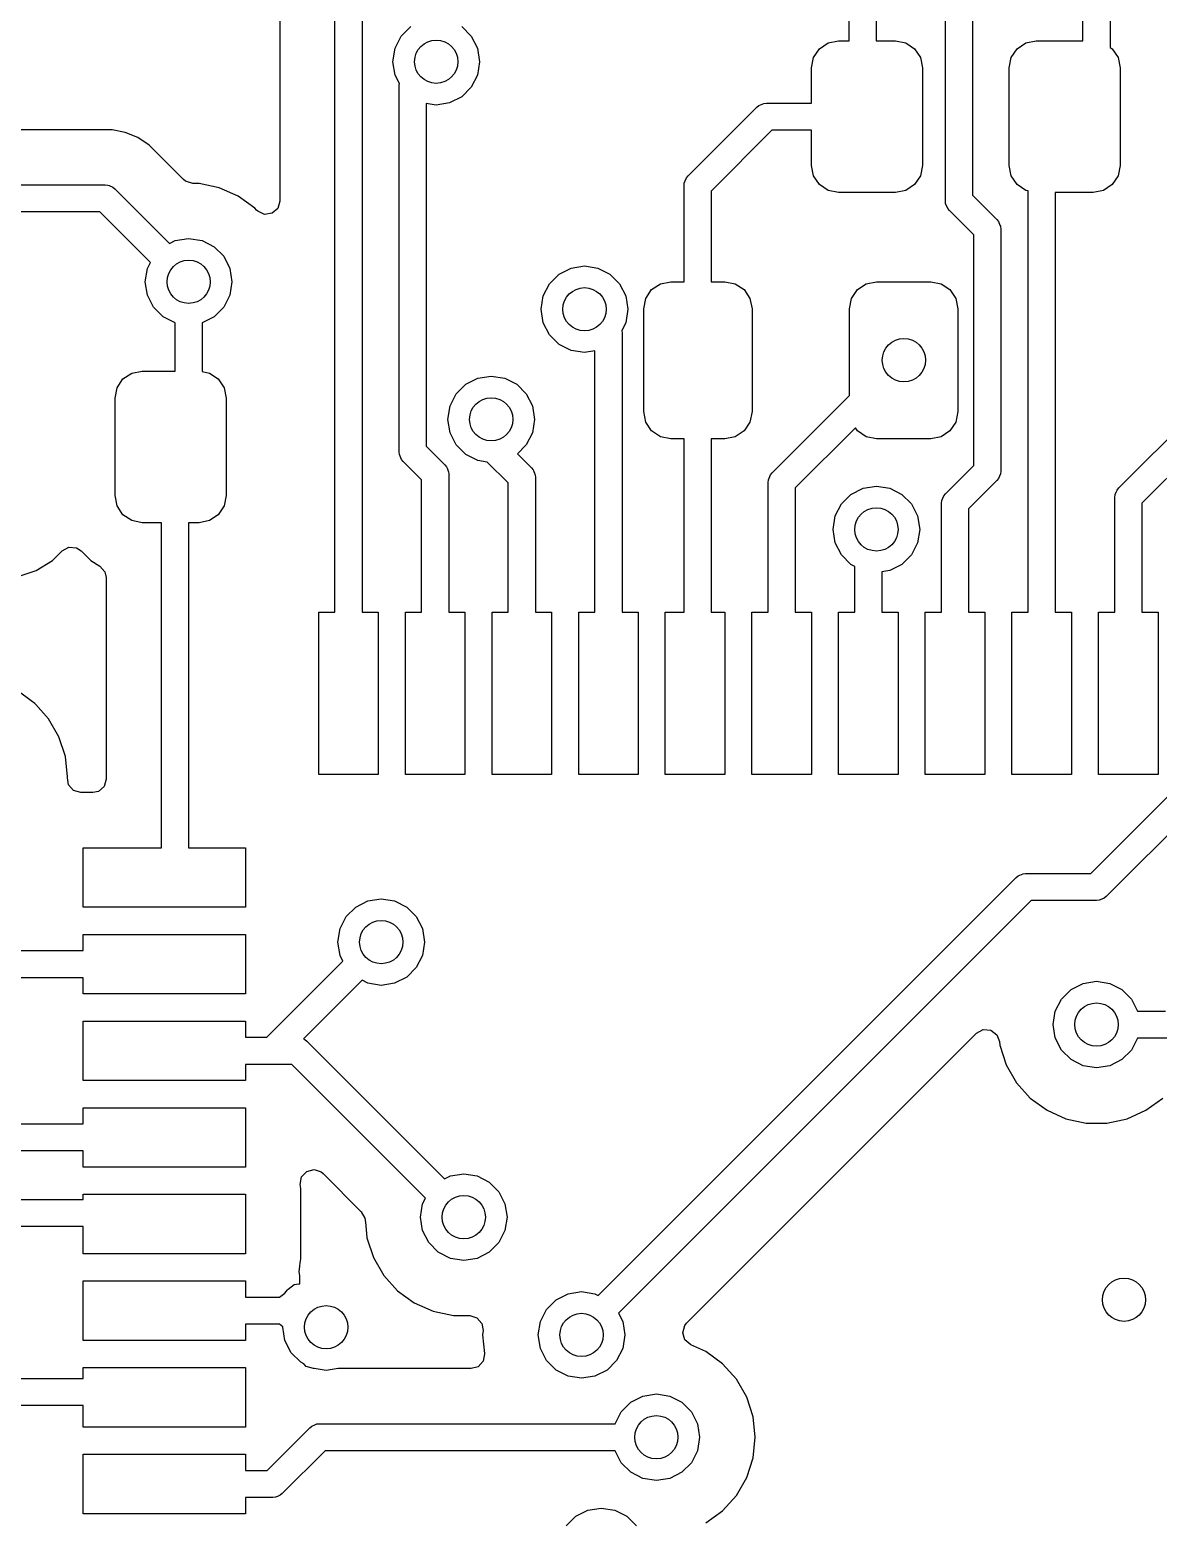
# Model space of a CAD drawing. Extents: x -2.18 to 1.8, y 0.44 to 2.81.
# Drawn here: x -0.568 to -0.158, y 1.665 to 2.207 of the extents above; entities that cross this region are included whole.
import ezdxf

# ---------------------------------------------------------------- set-up
doc = ezdxf.new("R2010")
doc.units = 0
doc.header["$MEASUREMENT"] = 0
doc.layers.add('BLACK', color=7, linetype='CONTINUOUS')

msp = doc.modelspace()

# ---------------------------------------------------------------- linework, layer by layer
at = {"layer": 'BLACK', "linetype": 'CONTINUOUS'}
for p, q in [((-0.45681, 1.99492), (-0.45681, 2.27769)), ((-0.44697, 2.27565), (-0.44697, 1.99492)), ((-0.26008, 2.24), (-0.26008, 2.20256)), ((-0.47683, 2.23668), (-0.47683, 2.14433)), ((-0.26992, 2.20256), (-0.26992, 2.23796)), ((-0.18492, 2.20256), (-0.18492, 2.23005)), ((-0.17508, 2.23005), (-0.17508, 2.20021)), ((-0.23492, 2.14441), (-0.23492, 2.22744)), ((-0.22508, 2.22744), (-0.22508, 2.14645)), ((-0.43274, 2.20426), (-0.42926, 2.20774)), ((-0.41074, 2.20774), (-0.40726, 2.20426)), ((-0.43498, 2.19987), (-0.43274, 2.20426)), ((-0.40726, 2.20426), (-0.40502, 2.19987)), ((-0.28072, 2.19968), (-0.27753, 2.20181)), ((-0.27753, 2.20181), (-0.27376, 2.20256)), ((-0.27376, 2.20256), (-0.26992, 2.20256)), ((-0.26008, 2.20256), (-0.25309, 2.20256)), ((-0.25309, 2.20256), (-0.24932, 2.20181)), ((-0.24932, 2.20181), (-0.24613, 2.19968)), ((-0.20887, 2.19968), (-0.20568, 2.20181)), ((-0.20568, 2.20181), (-0.20191, 2.20256)), ((-0.20191, 2.20256), (-0.18492, 2.20256)), ((-0.43575, 2.195), (-0.43498, 2.19987)), ((-0.40502, 2.19987), (-0.40425, 2.195)), ((-0.2836, 2.19272), (-0.28285, 2.19648)), ((-0.28285, 2.19648), (-0.28072, 2.19968)), ((-0.24613, 2.19968), (-0.244, 2.19648)), ((-0.244, 2.19648), (-0.24325, 2.19272)), ((-0.21175, 2.19272), (-0.211, 2.19648)), ((-0.211, 2.19648), (-0.20887, 2.19968)), ((-0.17508, 2.20021), (-0.17428, 2.19968)), ((-0.17428, 2.19968), (-0.17215, 2.19648)), ((-0.17215, 2.19648), (-0.1714, 2.19272)), ((-0.43498, 2.19013), (-0.43575, 2.195)), ((-0.43341, 2.18705), (-0.43498, 2.19013)), ((-0.40502, 2.19013), (-0.40726, 2.18574)), ((-0.40425, 2.195), (-0.40502, 2.19013)), ((-0.2836, 2.17992), (-0.2836, 2.19272)), ((-0.24325, 2.19272), (-0.24325, 2.15728)), ((-0.21175, 2.15728), (-0.21175, 2.19272)), ((-0.1714, 2.19272), (-0.1714, 2.15728)), ((-0.43346, 2.18646), (-0.43341, 2.18705)), ((-0.43346, 2.05318), (-0.43346, 2.18646)), ((-0.40726, 2.18574), (-0.41074, 2.18226)), ((-0.42, 2.17925), (-0.42362, 2.17983)), ((-0.42362, 2.17983), (-0.42362, 2.05522)), ((-0.41513, 2.18002), (-0.42, 2.17925)), ((-0.41074, 2.18226), (-0.41513, 2.18002)), ((-0.30273, 2.17909), (-0.30096, 2.17983)), ((-0.30096, 2.17983), (-0.3, 2.17992)), ((-0.3, 2.17992), (-0.2836, 2.17992)), ((-0.32848, 2.15348), (-0.30348, 2.17848)), ((-0.30348, 2.17848), (-0.30273, 2.17909)), ((-0.53784, 2.17024), (-0.60725, 2.17024)), ((-0.53302, 2.16928), (-0.53784, 2.17024)), ((-0.53784, 2.17024), (-0.53784, 2.17024)), ((-0.52848, 2.1674), (-0.53302, 2.16928)), ((-0.53302, 2.16928), (-0.53302, 2.16928)), ((-0.29796, 2.17008), (-0.32008, 2.14796)), ((-0.2836, 2.17008), (-0.29796, 2.17008)), ((-0.2836, 2.15728), (-0.2836, 2.17008)), ((-0.5244, 2.16467), (-0.52848, 2.1674)), ((-0.52848, 2.1674), (-0.52848, 2.1674)), ((-0.51193, 2.1522), (-0.5244, 2.16467)), ((-0.5244, 2.16467), (-0.5244, 2.16467)), ((-0.51111, 2.15154), (-0.51193, 2.1522)), ((-0.3295, 2.15175), (-0.32909, 2.15273)), ((-0.32909, 2.15273), (-0.32848, 2.15348)), ((-0.32909, 2.15273), (-0.32909, 2.15273)), ((-0.28285, 2.15352), (-0.2836, 2.15728)), ((-0.28072, 2.15032), (-0.28285, 2.15352)), ((-0.244, 2.15352), (-0.24613, 2.15032)), ((-0.24325, 2.15728), (-0.244, 2.15352)), ((-0.211, 2.15352), (-0.21175, 2.15728)), ((-0.20887, 2.15032), (-0.211, 2.15352)), ((-0.17215, 2.15352), (-0.17428, 2.15032)), ((-0.1714, 2.15728), (-0.17215, 2.15352)), ((-0.6097, 2.15022), (-0.5403, 2.15022)), ((-0.5403, 2.15022), (-0.53934, 2.15012)), ((-0.53934, 2.15012), (-0.53934, 2.15012)), ((-0.53934, 2.15012), (-0.5389, 2.14994)), ((-0.5389, 2.14994), (-0.53756, 2.14939)), ((-0.53756, 2.14939), (-0.53756, 2.14939)), ((-0.53756, 2.14939), (-0.53682, 2.14878)), ((-0.53682, 2.14878), (-0.51695, 2.12891)), ((-0.50847, 2.15077), (-0.51111, 2.15154)), ((-0.50624, 2.15077), (-0.50847, 2.15077)), ((-0.49889, 2.1492), (-0.50624, 2.15077)), ((-0.49202, 2.14615), (-0.49889, 2.1492)), ((-0.49889, 2.1492), (-0.49889, 2.1492)), ((-0.32992, 2.15), (-0.32983, 2.15096)), ((-0.32992, 2.11504), (-0.32992, 2.15)), ((-0.32983, 2.15096), (-0.32977, 2.15111)), ((-0.32977, 2.15111), (-0.3295, 2.15175)), ((-0.32008, 2.14796), (-0.32008, 2.11504)), ((-0.27753, 2.14819), (-0.28072, 2.15032)), ((-0.27376, 2.14744), (-0.27753, 2.14819)), ((-0.25309, 2.14744), (-0.27376, 2.14744)), ((-0.24932, 2.14819), (-0.25309, 2.14744)), ((-0.24613, 2.15032), (-0.24932, 2.14819)), ((-0.20568, 2.14819), (-0.20887, 2.15032)), ((-0.20484, 2.14802), (-0.20568, 2.14819)), ((-0.20484, 1.99492), (-0.20484, 2.14802)), ((-0.18124, 2.14744), (-0.195, 2.14744)), ((-0.195, 2.14744), (-0.195, 1.99492)), ((-0.17747, 2.14819), (-0.18124, 2.14744)), ((-0.17428, 2.15032), (-0.17747, 2.14819)), ((-0.48593, 2.14173), (-0.49202, 2.14615)), ((-0.48534, 2.14107), (-0.48593, 2.14173)), ((-0.48593, 2.14173), (-0.48593, 2.14173)), ((-0.48593, 2.14173), (-0.48593, 2.14173)), ((-0.47761, 2.14169), (-0.47968, 2.13989)), ((-0.47683, 2.14433), (-0.47761, 2.14169)), ((-0.23483, 2.14345), (-0.23492, 2.14441)), ((-0.23409, 2.14168), (-0.23483, 2.14345)), ((-0.23348, 2.14093), (-0.23409, 2.14168)), ((-0.23409, 2.14168), (-0.23409, 2.14168)), ((-0.22508, 2.14645), (-0.21622, 2.13759)), ((-0.54233, 2.14037), (-0.60767, 2.14037)), ((-0.52391, 2.12195), (-0.54233, 2.14037)), ((-0.48491, 2.14064), (-0.48534, 2.14107)), ((-0.48241, 2.1395), (-0.48491, 2.14064)), ((-0.47968, 2.13989), (-0.48241, 2.1395)), ((-0.22463, 2.13208), (-0.23348, 2.14093)), ((-0.21622, 2.13759), (-0.21561, 2.13685)), ((-0.21561, 2.13685), (-0.21561, 2.13685)), ((-0.21561, 2.13685), (-0.21509, 2.13559)), ((-0.51487, 2.12998), (-0.51, 2.13075)), ((-0.51, 2.13075), (-0.50513, 2.12998)), ((-0.22463, 2.04824), (-0.22463, 2.13208)), ((-0.21509, 2.13559), (-0.21491, 2.13516)), ((-0.21491, 2.13516), (-0.21488, 2.13507)), ((-0.21488, 2.13507), (-0.21478, 2.13411)), ((-0.21478, 2.13411), (-0.21478, 2.0462)), ((-0.51695, 2.12891), (-0.51487, 2.12998)), ((-0.50513, 2.12998), (-0.50074, 2.12774)), ((-0.50074, 2.12774), (-0.49726, 2.12426)), ((-0.52575, 2.115), (-0.52498, 2.11987)), ((-0.52498, 2.11987), (-0.52391, 2.12195)), ((-0.49726, 2.12426), (-0.49502, 2.11987)), ((-0.49502, 2.11987), (-0.49425, 2.115)), ((-0.37538, 2.11774), (-0.37099, 2.11998)), ((-0.37099, 2.11998), (-0.36612, 2.12075)), ((-0.36612, 2.12075), (-0.36126, 2.11998)), ((-0.36126, 2.11998), (-0.35687, 2.11774)), ((-0.52498, 2.11013), (-0.52575, 2.115)), ((-0.49425, 2.115), (-0.49502, 2.11013)), ((-0.3811, 2.10987), (-0.37886, 2.11426)), ((-0.37886, 2.11426), (-0.37538, 2.11774)), ((-0.35687, 2.11774), (-0.35338, 2.11426)), ((-0.35338, 2.11426), (-0.35114, 2.10987)), ((-0.3417, 2.11216), (-0.33851, 2.11429)), ((-0.33851, 2.11429), (-0.33474, 2.11504)), ((-0.33474, 2.11504), (-0.32992, 2.11504)), ((-0.32008, 2.11504), (-0.31506, 2.11504)), ((-0.31506, 2.11504), (-0.31129, 2.11429)), ((-0.31129, 2.11429), (-0.3081, 2.11216)), ((-0.2669, 2.11216), (-0.26371, 2.11429)), ((-0.26371, 2.11429), (-0.25994, 2.11504)), ((-0.25994, 2.11504), (-0.24026, 2.11504)), ((-0.24026, 2.11504), (-0.23649, 2.11429)), ((-0.23649, 2.11429), (-0.2333, 2.11216)), ((-0.52274, 2.10574), (-0.52498, 2.11013)), ((-0.49502, 2.11013), (-0.49726, 2.10574)), ((-0.38187, 2.105), (-0.3811, 2.10987)), ((-0.35114, 2.10987), (-0.35037, 2.105)), ((-0.34459, 2.1052), (-0.34384, 2.10896)), ((-0.34384, 2.10896), (-0.3417, 2.11216)), ((-0.3081, 2.11216), (-0.30597, 2.10896)), ((-0.30597, 2.10896), (-0.30522, 2.1052)), ((-0.26978, 2.1052), (-0.26903, 2.10896)), ((-0.26903, 2.10896), (-0.2669, 2.11216)), ((-0.2333, 2.11216), (-0.23116, 2.10896)), ((-0.23116, 2.10896), (-0.23041, 2.1052)), ((-0.51926, 2.10226), (-0.52274, 2.10574)), ((-0.49726, 2.10574), (-0.50074, 2.10226)), ((-0.3811, 2.10013), (-0.38187, 2.105)), ((-0.35037, 2.105), (-0.35114, 2.10013)), ((-0.34459, 2.0678), (-0.34459, 2.1052)), ((-0.30522, 2.1052), (-0.30522, 2.0678)), ((-0.26978, 2.07367), (-0.26978, 2.1052)), ((-0.23041, 2.1052), (-0.23041, 2.0678)), ((-0.51492, 2.10005), (-0.51926, 2.10226)), ((-0.51492, 2.08256), (-0.51492, 2.10005)), ((-0.50074, 2.10226), (-0.50508, 2.10005)), ((-0.50508, 2.10005), (-0.50508, 2.08233)), ((-0.37886, 2.09574), (-0.3811, 2.10013)), ((-0.35114, 2.10013), (-0.35259, 2.09729)), ((-0.37538, 2.09226), (-0.37886, 2.09574)), ((-0.35259, 2.09729), (-0.35257, 2.09724)), ((-0.35257, 2.09724), (-0.35248, 2.09628)), ((-0.35248, 2.09628), (-0.35248, 1.99492)), ((-0.37099, 2.09002), (-0.37538, 2.09226)), ((-0.36612, 2.08925), (-0.37099, 2.09002)), ((-0.36232, 2.08985), (-0.36612, 2.08925)), ((-0.36232, 1.99492), (-0.36232, 2.08985)), ((-0.53387, 2.07968), (-0.53068, 2.08181)), ((-0.53068, 2.08181), (-0.52691, 2.08256)), ((-0.52691, 2.08256), (-0.51492, 2.08256)), ((-0.50508, 2.08233), (-0.50247, 2.08181)), ((-0.50247, 2.08181), (-0.49928, 2.07968)), ((-0.53675, 2.07272), (-0.536, 2.07648)), ((-0.536, 2.07648), (-0.53387, 2.07968)), ((-0.49928, 2.07968), (-0.49715, 2.07648)), ((-0.49715, 2.07648), (-0.4964, 2.07272)), ((-0.41274, 2.07426), (-0.40926, 2.07774)), ((-0.40926, 2.07774), (-0.40487, 2.07998)), ((-0.40487, 2.07998), (-0.4, 2.08075)), ((-0.4, 2.08075), (-0.39513, 2.07998)), ((-0.39513, 2.07998), (-0.39074, 2.07774)), ((-0.39074, 2.07774), (-0.38726, 2.07426)), ((-0.17191, 2.04005), (-0.13492, 2.07704)), ((-0.53675, 2.03728), (-0.53675, 2.07272)), ((-0.4964, 2.07272), (-0.4964, 2.03728)), ((-0.41498, 2.06987), (-0.41274, 2.07426)), ((-0.38726, 2.07426), (-0.38502, 2.06987)), ((-0.29789, 2.04557), (-0.26978, 2.07367)), ((-0.12652, 2.07152), (-0.1635, 2.03454)), ((-0.41575, 2.065), (-0.41498, 2.06987)), ((-0.38502, 2.06987), (-0.38425, 2.065)), ((-0.34384, 2.06403), (-0.34459, 2.0678)), ((-0.30522, 2.0678), (-0.30597, 2.06403)), ((-0.23041, 2.0678), (-0.23116, 2.06403)), ((-0.41498, 2.06013), (-0.41575, 2.065)), ((-0.41274, 2.05574), (-0.41498, 2.06013)), ((-0.38502, 2.06013), (-0.38726, 2.05574)), ((-0.38425, 2.065), (-0.38502, 2.06013)), ((-0.3417, 2.06084), (-0.34384, 2.06403)), ((-0.33851, 2.0587), (-0.3417, 2.06084)), ((-0.3081, 2.06084), (-0.31129, 2.0587)), ((-0.30597, 2.06403), (-0.3081, 2.06084)), ((-0.26762, 2.06191), (-0.28949, 2.04005)), ((-0.2669, 2.06084), (-0.26762, 2.06191)), ((-0.26371, 2.0587), (-0.2669, 2.06084)), ((-0.2333, 2.06084), (-0.23649, 2.0587)), ((-0.23116, 2.06403), (-0.2333, 2.06084)), ((-0.42362, 2.05522), (-0.41691, 2.04851)), ((-0.40926, 2.05226), (-0.41274, 2.05574)), ((-0.38726, 2.05574), (-0.39052, 2.05248)), ((-0.33474, 2.05795), (-0.33851, 2.0587)), ((-0.32992, 2.05795), (-0.33474, 2.05795)), ((-0.32992, 1.99492), (-0.32992, 2.05795)), ((-0.31506, 2.05795), (-0.32008, 2.05795)), ((-0.32008, 2.05795), (-0.32008, 1.99492)), ((-0.31129, 2.0587), (-0.31506, 2.05795)), ((-0.25994, 2.05795), (-0.26371, 2.0587)), ((-0.24026, 2.05795), (-0.25994, 2.05795)), ((-0.23649, 2.0587), (-0.24026, 2.05795)), ((-0.43337, 2.05222), (-0.43346, 2.05318)), ((-0.43264, 2.05044), (-0.43337, 2.05222)), ((-0.43263, 2.05044), (-0.43264, 2.05044)), ((-0.43202, 2.0497), (-0.43263, 2.05044)), ((-0.42531, 2.04299), (-0.43202, 2.0497)), ((-0.40487, 2.05002), (-0.40926, 2.05226)), ((-0.40144, 2.04948), (-0.40487, 2.05002)), ((-0.39382, 2.04186), (-0.40144, 2.04948)), ((-0.39052, 2.05248), (-0.38542, 2.04738)), ((-0.41691, 2.04851), (-0.4163, 2.04776)), ((-0.4163, 2.04776), (-0.4163, 2.04776)), ((-0.4163, 2.04776), (-0.41597, 2.04695)), ((-0.41597, 2.04695), (-0.41566, 2.0462)), ((-0.41566, 2.0462), (-0.41557, 2.04599)), ((-0.41557, 2.04599), (-0.41547, 2.04503)), ((-0.41547, 2.04503), (-0.41547, 1.99492)), ((-0.38542, 2.04738), (-0.38481, 2.04663)), ((-0.38481, 2.04663), (-0.38481, 2.04663)), ((-0.38481, 2.04663), (-0.38469, 2.04636)), ((-0.38469, 2.04636), (-0.38414, 2.04503)), ((-0.38414, 2.04503), (-0.38407, 2.04486)), ((-0.38407, 2.04486), (-0.38398, 2.0439)), ((-0.38398, 2.0439), (-0.38398, 1.99492)), ((-0.29924, 2.04305), (-0.2985, 2.04482)), ((-0.2985, 2.04482), (-0.29789, 2.04557)), ((-0.2985, 2.04482), (-0.2985, 2.04482)), ((-0.2349, 2.03797), (-0.22463, 2.04824)), ((-0.21488, 2.04524), (-0.21561, 2.04347)), ((-0.21478, 2.0462), (-0.21488, 2.04524)), ((-0.21488, 2.04524), (-0.21488, 2.04524)), ((-0.42531, 1.99492), (-0.42531, 2.04299)), ((-0.39382, 1.99492), (-0.39382, 2.04186)), ((-0.29933, 2.04209), (-0.29924, 2.04305)), ((-0.29933, 1.99492), (-0.29933, 2.04209)), ((-0.28949, 2.04005), (-0.28949, 1.99492)), ((-0.26926, 2.03774), (-0.26487, 2.03998)), ((-0.26487, 2.03998), (-0.26, 2.04075)), ((-0.26, 2.04075), (-0.25513, 2.03998)), ((-0.25513, 2.03998), (-0.25074, 2.03774)), ((-0.21622, 2.04272), (-0.2265, 2.03245)), ((-0.21561, 2.04347), (-0.21622, 2.04272)), ((-0.17322, 2.03762), (-0.17282, 2.03858)), ((-0.17282, 2.03858), (-0.17252, 2.03931)), ((-0.17252, 2.03931), (-0.17191, 2.04005)), ((-0.17252, 2.03931), (-0.17252, 2.03931)), ((-0.536, 2.03352), (-0.53675, 2.03728)), ((-0.53387, 2.03032), (-0.536, 2.03352)), ((-0.49715, 2.03352), (-0.49928, 2.03032)), ((-0.4964, 2.03728), (-0.49715, 2.03352)), ((-0.27498, 2.02987), (-0.27274, 2.03426)), ((-0.27274, 2.03426), (-0.26926, 2.03774)), ((-0.25074, 2.03774), (-0.24726, 2.03426)), ((-0.24726, 2.03426), (-0.24502, 2.02987)), ((-0.23634, 2.03449), (-0.23624, 2.03545)), ((-0.23634, 1.99492), (-0.23634, 2.03449)), ((-0.23624, 2.03545), (-0.23551, 2.03722)), ((-0.23551, 2.03722), (-0.2349, 2.03797)), ((-0.23551, 2.03722), (-0.23551, 2.03722)), ((-0.17335, 2.03657), (-0.17325, 2.03753)), ((-0.17335, 1.99492), (-0.17335, 2.03657)), ((-0.17325, 2.03753), (-0.17322, 2.03762)), ((-0.1635, 2.03454), (-0.1635, 1.99492)), ((-0.53068, 2.02819), (-0.53387, 2.03032)), ((-0.52691, 2.02744), (-0.53068, 2.02819)), ((-0.51992, 2.02744), (-0.52691, 2.02744)), ((-0.51992, 1.90929), (-0.51992, 2.02744)), ((-0.50624, 2.02744), (-0.51008, 2.02744)), ((-0.51008, 2.02744), (-0.51008, 1.90929)), ((-0.50247, 2.02819), (-0.50624, 2.02744)), ((-0.49928, 2.03032), (-0.50247, 2.02819)), ((-0.27575, 2.025), (-0.27498, 2.02987)), ((-0.24502, 2.02987), (-0.24425, 2.025)), ((-0.2265, 2.03245), (-0.2265, 1.99492)), ((-0.27498, 2.02013), (-0.27575, 2.025)), ((-0.24425, 2.025), (-0.24502, 2.02013)), ((-0.55944, 2.0137), (-0.55595, 2.01719)), ((-0.55595, 2.01719), (-0.55354, 2.01851)), ((-0.55354, 2.01851), (-0.55079, 2.01831)), ((-0.55079, 2.01831), (-0.54905, 2.01719)), ((-0.54905, 2.01719), (-0.54556, 2.0137)), ((-0.27274, 2.01574), (-0.27498, 2.02013)), ((-0.24502, 2.02013), (-0.24726, 2.01574)), ((-0.56538, 2.01003), (-0.55944, 2.0137)), ((-0.54556, 2.0137), (-0.54226, 2.01167)), ((-0.54226, 2.01167), (-0.54042, 2.00962)), ((-0.26926, 2.01226), (-0.27274, 2.01574)), ((-0.26783, 2.01154), (-0.26926, 2.01226)), ((-0.26783, 1.99492), (-0.26783, 2.01154)), ((-0.25074, 2.01226), (-0.25513, 2.01002)), ((-0.24726, 2.01574), (-0.25074, 2.01226)), ((-0.57201, 2.00784), (-0.56538, 2.01003)), ((-0.54042, 2.00962), (-0.53994, 2.00751)), ((-0.53994, 2.00751), (-0.53994, 1.93419)), ((-0.25513, 2.01002), (-0.25799, 2.00957)), ((-0.25799, 2.00957), (-0.25799, 1.99492)), ((-0.46272, 1.93587), (-0.46272, 1.99492)), ((-0.46272, 1.99492), (-0.45681, 1.99492)), ((-0.44697, 1.99492), (-0.44106, 1.99492)), ((-0.44106, 1.99492), (-0.44106, 1.93587)), ((-0.43122, 1.93587), (-0.43122, 1.99492)), ((-0.43122, 1.99492), (-0.42531, 1.99492)), ((-0.41547, 1.99492), (-0.40957, 1.99492)), ((-0.40957, 1.99492), (-0.40957, 1.93587)), ((-0.39972, 1.93587), (-0.39972, 1.99492)), ((-0.39972, 1.99492), (-0.39382, 1.99492)), ((-0.38398, 1.99492), (-0.37807, 1.99492)), ((-0.37807, 1.99492), (-0.37807, 1.93587)), ((-0.36823, 1.93587), (-0.36823, 1.99492)), ((-0.36823, 1.99492), (-0.36232, 1.99492)), ((-0.35248, 1.99492), (-0.34657, 1.99492)), ((-0.34657, 1.99492), (-0.34657, 1.93587)), ((-0.33673, 1.93587), (-0.33673, 1.99492)), ((-0.33673, 1.99492), (-0.32992, 1.99492)), ((-0.32008, 1.99492), (-0.31508, 1.99492)), ((-0.31508, 1.99492), (-0.31508, 1.93587)), ((-0.30524, 1.93587), (-0.30524, 1.99492)), ((-0.30524, 1.99492), (-0.29933, 1.99492)), ((-0.28949, 1.99492), (-0.28358, 1.99492)), ((-0.28358, 1.99492), (-0.28358, 1.93587)), ((-0.27374, 1.93587), (-0.27374, 1.99492)), ((-0.27374, 1.99492), (-0.26783, 1.99492)), ((-0.25799, 1.99492), (-0.25209, 1.99492)), ((-0.25209, 1.99492), (-0.25209, 1.93587)), ((-0.24224, 1.93587), (-0.24224, 1.99492)), ((-0.24224, 1.99492), (-0.23634, 1.99492)), ((-0.2265, 1.99492), (-0.22059, 1.99492)), ((-0.22059, 1.99492), (-0.22059, 1.93587)), ((-0.21075, 1.93587), (-0.21075, 1.99492)), ((-0.21075, 1.99492), (-0.20484, 1.99492)), ((-0.195, 1.99492), (-0.18909, 1.99492)), ((-0.18909, 1.99492), (-0.18909, 1.93587)), ((-0.17925, 1.93587), (-0.17925, 1.99492)), ((-0.17925, 1.99492), (-0.17335, 1.99492)), ((-0.1635, 1.99492), (-0.1576, 1.99492)), ((-0.1576, 1.99492), (-0.1576, 1.93587)), ((-0.56722, 1.96266), (-0.57202, 1.96615)), ((-0.56593, 1.96173), (-0.56722, 1.96266)), ((-0.56555, 1.9613), (-0.56593, 1.96173)), ((-0.5609, 1.95614), (-0.56555, 1.9613)), ((-0.55714, 1.94963), (-0.5609, 1.95614)), ((-0.55482, 1.94248), (-0.55714, 1.94963)), ((-0.55404, 1.935), (-0.55482, 1.94248)), ((-0.44106, 1.93587), (-0.46272, 1.93587)), ((-0.40957, 1.93587), (-0.43122, 1.93587)), ((-0.37807, 1.93587), (-0.39972, 1.93587)), ((-0.34657, 1.93587), (-0.36823, 1.93587)), ((-0.31508, 1.93587), (-0.33673, 1.93587)), ((-0.28358, 1.93587), (-0.30524, 1.93587)), ((-0.25209, 1.93587), (-0.27374, 1.93587)), ((-0.22059, 1.93587), (-0.24224, 1.93587)), ((-0.18909, 1.93587), (-0.21075, 1.93587)), ((-0.18204, 1.89992), (-0.14609, 1.93587)), ((-0.1576, 1.93587), (-0.17925, 1.93587)), ((-0.55407, 1.9347), (-0.55404, 1.935)), ((-0.55365, 1.93216), (-0.55407, 1.9347)), ((-0.55185, 1.93009), (-0.55365, 1.93216)), ((-0.54921, 1.92931), (-0.55185, 1.93009)), ((-0.54072, 1.93155), (-0.54279, 1.92975)), ((-0.53994, 1.93419), (-0.54072, 1.93155)), ((-0.13345, 1.93459), (-0.17652, 1.89152)), ((-0.54482, 1.92931), (-0.54921, 1.92931)), ((-0.54279, 1.92975), (-0.54482, 1.92931)), ((-0.54835, 1.88764), (-0.54835, 1.90929)), ((-0.54835, 1.90929), (-0.51992, 1.90929)), ((-0.51008, 1.90929), (-0.48929, 1.90929)), ((-0.48929, 1.90929), (-0.48929, 1.88764)), ((-0.36115, 1.74657), (-0.20923, 1.89848)), ((-0.20923, 1.89848), (-0.20849, 1.89909)), ((-0.20849, 1.89909), (-0.20723, 1.89961)), ((-0.20849, 1.89909), (-0.20849, 1.89909)), ((-0.20723, 1.89961), (-0.20671, 1.89983)), ((-0.20671, 1.89983), (-0.20575, 1.89992)), ((-0.20671, 1.89983), (-0.20671, 1.89983)), ((-0.20575, 1.89992), (-0.18204, 1.89992)), ((-0.48929, 1.88764), (-0.54835, 1.88764)), ((-0.45274, 1.88426), (-0.44926, 1.88774)), ((-0.44926, 1.88774), (-0.44487, 1.88998)), ((-0.44487, 1.88998), (-0.44, 1.89075)), ((-0.44, 1.89075), (-0.43513, 1.88998)), ((-0.43513, 1.88998), (-0.43074, 1.88774)), ((-0.43074, 1.88774), (-0.42726, 1.88426)), ((-0.20372, 1.89008), (-0.35374, 1.74006)), ((-0.18, 1.89008), (-0.20372, 1.89008)), ((-0.17904, 1.89017), (-0.18, 1.89008)), ((-0.17803, 1.89059), (-0.17904, 1.89017)), ((-0.17904, 1.89017), (-0.17904, 1.89017)), ((-0.17727, 1.89091), (-0.17803, 1.89059)), ((-0.17652, 1.89152), (-0.17727, 1.89091)), ((-0.17727, 1.89091), (-0.17727, 1.89091)), ((-0.45498, 1.87987), (-0.45274, 1.88426)), ((-0.42726, 1.88426), (-0.42502, 1.87987)), ((-0.54835, 1.87189), (-0.54835, 1.8778)), ((-0.54835, 1.8778), (-0.48929, 1.8778)), ((-0.48929, 1.8778), (-0.48929, 1.85614)), ((-0.45575, 1.875), (-0.45498, 1.87987)), ((-0.42502, 1.87987), (-0.42425, 1.875)), ((-0.58993, 1.87189), (-0.54835, 1.87189)), ((-0.45498, 1.87013), (-0.45575, 1.875)), ((-0.42425, 1.875), (-0.42502, 1.87013)), ((-0.48157, 1.84039), (-0.45391, 1.86805)), ((-0.45391, 1.86805), (-0.45498, 1.87013)), ((-0.42726, 1.86574), (-0.43074, 1.86226)), ((-0.42502, 1.87013), (-0.42726, 1.86574)), ((-0.54835, 1.86205), (-0.59197, 1.86205)), ((-0.54835, 1.85614), (-0.54835, 1.86205)), ((-0.44695, 1.86109), (-0.46826, 1.83978)), ((-0.44487, 1.86002), (-0.44695, 1.86109)), ((-0.44, 1.85925), (-0.44487, 1.86002)), ((-0.43513, 1.86002), (-0.44, 1.85925)), ((-0.43074, 1.86226), (-0.43513, 1.86002)), ((-0.18926, 1.85774), (-0.18487, 1.85998)), ((-0.18487, 1.85998), (-0.18, 1.86075)), ((-0.18, 1.86075), (-0.17513, 1.85998)), ((-0.17513, 1.85998), (-0.17074, 1.85774)), ((-0.48929, 1.85614), (-0.54835, 1.85614)), ((-0.19498, 1.84987), (-0.19274, 1.85426)), ((-0.19274, 1.85426), (-0.18926, 1.85774)), ((-0.17074, 1.85774), (-0.16726, 1.85426)), ((-0.16726, 1.85426), (-0.16505, 1.84992)), ((-0.19575, 1.845), (-0.19498, 1.84987)), ((-0.16505, 1.84992), (-0.15492, 1.84992)), ((-0.54835, 1.82465), (-0.54835, 1.8463)), ((-0.54835, 1.8463), (-0.48929, 1.8463)), ((-0.48929, 1.8463), (-0.48929, 1.84039)), ((-0.22363, 1.84185), (-0.22122, 1.84317)), ((-0.22122, 1.84317), (-0.21847, 1.84297)), ((-0.19498, 1.84013), (-0.19575, 1.845)), ((-0.48929, 1.84039), (-0.48157, 1.84039)), ((-0.46826, 1.83978), (-0.46774, 1.83956)), ((-0.46774, 1.83956), (-0.46774, 1.83956)), ((-0.46774, 1.83956), (-0.46699, 1.83895)), ((-0.46699, 1.83895), (-0.41695, 1.78891)), ((-0.32898, 1.7365), (-0.22363, 1.84185)), ((-0.21847, 1.84297), (-0.21627, 1.84132)), ((-0.21627, 1.84132), (-0.21532, 1.83891)), ((-0.21532, 1.83891), (-0.21518, 1.83752)), ((-0.19274, 1.83574), (-0.19498, 1.84013)), ((-0.16505, 1.84008), (-0.16726, 1.83574)), ((-0.15, 1.84008), (-0.16505, 1.84008)), ((-0.21518, 1.83752), (-0.21518, 1.83752)), ((-0.21518, 1.83752), (-0.21286, 1.83037)), ((-0.18926, 1.83226), (-0.19274, 1.83574)), ((-0.18487, 1.83002), (-0.18926, 1.83226)), ((-0.17074, 1.83226), (-0.17513, 1.83002)), ((-0.16726, 1.83574), (-0.17074, 1.83226)), ((-0.47251, 1.83055), (-0.48929, 1.83055)), ((-0.48929, 1.83055), (-0.48929, 1.82465)), ((-0.42391, 1.78195), (-0.47251, 1.83055)), ((-0.21286, 1.83037), (-0.21286, 1.83037)), ((-0.21286, 1.83037), (-0.2091, 1.82386)), ((-0.18, 1.82925), (-0.18487, 1.83002)), ((-0.17513, 1.83002), (-0.18, 1.82925)), ((-0.48929, 1.82465), (-0.54835, 1.82465)), ((-0.2091, 1.82386), (-0.20407, 1.81827)), ((-0.20407, 1.81827), (-0.19798, 1.81385)), ((-0.16202, 1.81385), (-0.15593, 1.81827)), ((-0.54835, 1.8089), (-0.54835, 1.8148)), ((-0.54835, 1.8148), (-0.48929, 1.8148)), ((-0.48929, 1.8148), (-0.48929, 1.79315)), ((-0.19798, 1.81385), (-0.19111, 1.8108)), ((-0.19111, 1.8108), (-0.18376, 1.80923)), ((-0.17624, 1.80923), (-0.16889, 1.8108)), ((-0.16889, 1.8108), (-0.16202, 1.81385)), ((-0.59694, 1.8089), (-0.54835, 1.8089)), ((-0.18376, 1.80923), (-0.17624, 1.80923)), ((-0.54835, 1.79906), (-0.59898, 1.79906)), ((-0.54835, 1.79315), (-0.54835, 1.79906)), ((-0.48929, 1.79315), (-0.54835, 1.79315)), ((-0.46945, 1.7869), (-0.46896, 1.78961)), ((-0.46896, 1.78961), (-0.46709, 1.79162)), ((-0.46709, 1.79162), (-0.46442, 1.7923)), ((-0.46442, 1.7923), (-0.46181, 1.79143)), ((-0.46181, 1.79143), (-0.46115, 1.79087)), ((-0.46115, 1.79087), (-0.44727, 1.777)), ((-0.41695, 1.78891), (-0.41487, 1.78998)), ((-0.41487, 1.78998), (-0.41, 1.79075)), ((-0.41, 1.79075), (-0.40513, 1.78998)), ((-0.40513, 1.78998), (-0.40074, 1.78774)), ((-0.4694, 1.78644), (-0.46945, 1.7869)), ((-0.46927, 1.78522), (-0.4694, 1.78644)), ((-0.46927, 1.75974), (-0.46927, 1.78522)), ((-0.46927, 1.78522), (-0.46927, 1.78522)), ((-0.40074, 1.78774), (-0.39726, 1.78426)), ((-0.39726, 1.78426), (-0.39502, 1.77987)), ((-0.62146, 1.78142), (-0.54835, 1.78142)), ((-0.54835, 1.78142), (-0.54835, 1.78331)), ((-0.54835, 1.78331), (-0.48929, 1.78331)), ((-0.48929, 1.78331), (-0.48929, 1.76165)), ((-0.42575, 1.775), (-0.42498, 1.77987)), ((-0.42498, 1.77987), (-0.42391, 1.78195)), ((-0.39502, 1.77987), (-0.39425, 1.775)), ((-0.44727, 1.777), (-0.44595, 1.77458)), ((-0.44595, 1.77458), (-0.44587, 1.77406)), ((-0.44587, 1.77406), (-0.44565, 1.77201)), ((-0.42498, 1.77013), (-0.42575, 1.775)), ((-0.39425, 1.775), (-0.39502, 1.77013)), ((-0.54835, 1.77157), (-0.62146, 1.77157)), ((-0.54835, 1.76165), (-0.54835, 1.77157)), ((-0.44565, 1.77201), (-0.44518, 1.76752)), ((-0.44518, 1.76752), (-0.44518, 1.76752)), ((-0.44518, 1.76752), (-0.44286, 1.76037)), ((-0.42274, 1.76574), (-0.42498, 1.77013)), ((-0.39502, 1.77013), (-0.39726, 1.76574)), ((-0.41926, 1.76226), (-0.42274, 1.76574)), ((-0.41487, 1.76002), (-0.41926, 1.76226)), ((-0.40074, 1.76226), (-0.40513, 1.76002)), ((-0.39726, 1.76574), (-0.40074, 1.76226)), ((-0.48929, 1.76165), (-0.54835, 1.76165)), ((-0.46977, 1.75523), (-0.46954, 1.75704)), ((-0.4696, 1.75706), (-0.46953, 1.75735)), ((-0.46954, 1.75704), (-0.4696, 1.75706)), ((-0.46953, 1.75735), (-0.46933, 1.75923)), ((-0.46953, 1.75735), (-0.46953, 1.75735)), ((-0.46933, 1.75923), (-0.46927, 1.75974)), ((-0.46927, 1.75974), (-0.46927, 1.75974)), ((-0.44286, 1.76037), (-0.44286, 1.76037)), ((-0.44286, 1.76037), (-0.4391, 1.75386)), ((-0.41, 1.75925), (-0.41487, 1.76002)), ((-0.40513, 1.76002), (-0.41, 1.75925)), ((-0.54835, 1.73016), (-0.54835, 1.75181)), ((-0.54835, 1.75181), (-0.48929, 1.75181)), ((-0.48929, 1.75181), (-0.48929, 1.74591)), ((-0.46961, 1.75369), (-0.46977, 1.75523)), ((-0.46961, 1.75083), (-0.46961, 1.75369)), ((-0.46961, 1.75369), (-0.46961, 1.75369)), ((-0.4391, 1.75386), (-0.43407, 1.74827)), ((-0.48929, 1.74591), (-0.47692, 1.74591)), ((-0.47692, 1.74591), (-0.47499, 1.74735)), ((-0.47499, 1.74735), (-0.4741, 1.74854)), ((-0.4741, 1.74854), (-0.47385, 1.74887)), ((-0.47385, 1.74887), (-0.47165, 1.75052)), ((-0.47165, 1.75052), (-0.46994, 1.75083)), ((-0.46994, 1.75083), (-0.46961, 1.75083)), ((-0.43407, 1.74827), (-0.42798, 1.74385)), ((-0.37644, 1.74493), (-0.37205, 1.74716)), ((-0.37205, 1.74716), (-0.36718, 1.74793)), ((-0.36718, 1.74793), (-0.36232, 1.74716)), ((-0.36232, 1.74716), (-0.36115, 1.74657)), ((-0.42798, 1.74385), (-0.42111, 1.7408)), ((-0.42111, 1.7408), (-0.41376, 1.73923)), ((-0.38216, 1.73705), (-0.37993, 1.74144)), ((-0.37993, 1.74144), (-0.37644, 1.74493)), ((-0.47692, 1.73606), (-0.48929, 1.73606)), ((-0.48929, 1.73606), (-0.48929, 1.73016)), ((-0.47572, 1.73516), (-0.47692, 1.73606)), ((-0.47575, 1.735), (-0.47572, 1.73516)), ((-0.47498, 1.73013), (-0.47575, 1.735)), ((-0.41376, 1.73923), (-0.40783, 1.73923)), ((-0.40783, 1.73923), (-0.40519, 1.73846)), ((-0.40519, 1.73846), (-0.40339, 1.73638)), ((-0.40339, 1.73638), (-0.40298, 1.73384)), ((-0.38293, 1.73218), (-0.38216, 1.73705)), ((-0.35374, 1.74006), (-0.35221, 1.73705)), ((-0.35221, 1.73705), (-0.35144, 1.73218)), ((-0.33041, 1.73301), (-0.32966, 1.73565)), ((-0.32966, 1.73565), (-0.32898, 1.7365)), ((-0.48929, 1.73016), (-0.54835, 1.73016)), ((-0.47274, 1.72574), (-0.47498, 1.73013)), ((-0.40298, 1.73384), (-0.40315, 1.73218)), ((-0.40315, 1.73218), (-0.40244, 1.72545)), ((-0.38216, 1.72732), (-0.38293, 1.73218)), ((-0.35144, 1.73218), (-0.35221, 1.72732)), ((-0.32961, 1.73037), (-0.33041, 1.73301)), ((-0.32751, 1.72859), (-0.32961, 1.73037)), ((-0.46926, 1.72226), (-0.47274, 1.72574)), ((-0.40243, 1.72533), (-0.40292, 1.72263)), ((-0.40244, 1.72545), (-0.40243, 1.72533)), ((-0.37993, 1.72293), (-0.38216, 1.72732)), ((-0.35221, 1.72732), (-0.35444, 1.72293)), ((-0.32202, 1.72615), (-0.32751, 1.72859)), ((-0.31593, 1.72173), (-0.32202, 1.72615)), ((-0.54835, 1.71642), (-0.54835, 1.72031)), ((-0.54835, 1.72031), (-0.48929, 1.72031)), ((-0.48929, 1.72031), (-0.48929, 1.69866)), ((-0.46811, 1.72168), (-0.46926, 1.72226)), ((-0.46728, 1.72072), (-0.46811, 1.72168)), ((-0.46464, 1.71994), (-0.46728, 1.72072)), ((-0.46435, 1.71994), (-0.46464, 1.71994)), ((-0.46, 1.71925), (-0.46435, 1.71994)), ((-0.45565, 1.71994), (-0.46, 1.71925)), ((-0.40728, 1.71994), (-0.45565, 1.71994)), ((-0.4048, 1.72062), (-0.40728, 1.71994)), ((-0.40292, 1.72263), (-0.4048, 1.72062)), ((-0.37644, 1.71944), (-0.37993, 1.72293)), ((-0.37205, 1.71721), (-0.37644, 1.71944)), ((-0.35793, 1.71944), (-0.36232, 1.71721)), ((-0.35444, 1.72293), (-0.35793, 1.71944)), ((-0.3109, 1.71614), (-0.31593, 1.72173)), ((-0.57839, 1.71642), (-0.54835, 1.71642)), ((-0.36718, 1.71644), (-0.37205, 1.71721)), ((-0.36232, 1.71721), (-0.36718, 1.71644)), ((-0.30714, 1.70963), (-0.3109, 1.71614)), ((-0.35274, 1.70426), (-0.34926, 1.70774)), ((-0.34926, 1.70774), (-0.34487, 1.70998)), ((-0.34487, 1.70998), (-0.34, 1.71075)), ((-0.34, 1.71075), (-0.33513, 1.70998)), ((-0.33513, 1.70998), (-0.33074, 1.70774)), ((-0.33074, 1.70774), (-0.32726, 1.70426)), ((-0.30482, 1.70248), (-0.30714, 1.70963)), ((-0.54835, 1.70657), (-0.57839, 1.70657)), ((-0.54835, 1.69866), (-0.54835, 1.70657)), ((-0.35495, 1.69992), (-0.35274, 1.70426)), ((-0.32726, 1.70426), (-0.32502, 1.69987)), ((-0.30404, 1.695), (-0.30482, 1.70248)), ((-0.48929, 1.69866), (-0.54835, 1.69866)), ((-0.48149, 1.68291), (-0.46592, 1.69848)), ((-0.46592, 1.69848), (-0.46518, 1.69909)), ((-0.46518, 1.69909), (-0.46414, 1.69952)), ((-0.46518, 1.69909), (-0.46518, 1.69909)), ((-0.46414, 1.69952), (-0.4634, 1.69983)), ((-0.4634, 1.69983), (-0.46244, 1.69992)), ((-0.4634, 1.69983), (-0.4634, 1.69983)), ((-0.46244, 1.69992), (-0.35495, 1.69992)), ((-0.32502, 1.69987), (-0.32425, 1.695)), ((-0.32425, 1.695), (-0.32502, 1.69013)), ((-0.30482, 1.68752), (-0.30404, 1.695)), ((-0.54835, 1.66717), (-0.54835, 1.68882)), ((-0.54835, 1.68882), (-0.48929, 1.68882)), ((-0.48929, 1.68882), (-0.48929, 1.68291)), ((-0.4604, 1.69008), (-0.47597, 1.67451)), ((-0.35495, 1.69008), (-0.4604, 1.69008)), ((-0.35274, 1.68574), (-0.35495, 1.69008)), ((-0.32502, 1.69013), (-0.32726, 1.68574)), ((-0.30714, 1.68037), (-0.30482, 1.68752)), ((-0.48929, 1.68291), (-0.48149, 1.68291)), ((-0.34926, 1.68226), (-0.35274, 1.68574)), ((-0.34487, 1.68002), (-0.34926, 1.68226)), ((-0.33074, 1.68226), (-0.33513, 1.68002)), ((-0.32726, 1.68574), (-0.33074, 1.68226)), ((-0.34, 1.67925), (-0.34487, 1.68002)), ((-0.33513, 1.68002), (-0.34, 1.67925)), ((-0.3109, 1.67386), (-0.30714, 1.68037)), ((-0.47945, 1.67307), (-0.48929, 1.67307)), ((-0.48929, 1.67307), (-0.48929, 1.66717)), ((-0.47849, 1.67317), (-0.47945, 1.67307)), ((-0.47771, 1.67349), (-0.47849, 1.67317)), ((-0.47849, 1.67317), (-0.47849, 1.67317)), ((-0.47671, 1.6739), (-0.47771, 1.67349)), ((-0.47597, 1.67451), (-0.47671, 1.6739)), ((-0.47671, 1.6739), (-0.47671, 1.6739)), ((-0.31593, 1.66827), (-0.3109, 1.67386)), ((-0.48929, 1.66717), (-0.54835, 1.66717)), ((-0.37274, 1.6628), (-0.36926, 1.66628)), ((-0.36926, 1.66628), (-0.36487, 1.66852)), ((-0.36487, 1.66852), (-0.36, 1.66929)), ((-0.36, 1.66929), (-0.35513, 1.66852)), ((-0.35513, 1.66852), (-0.35074, 1.66628)), ((-0.35074, 1.66628), (-0.34726, 1.6628)), ((-0.32202, 1.66385), (-0.31593, 1.66827))]:
    msp.add_line(p, q, dxfattribs=at)
at = {"layer": 'BLACK'}
for centre in [(-0.42, 2.195), (-0.51, 2.115), (-0.36612, 2.105), (-0.25, 2.0865), (-0.4, 2.065), (-0.26, 2.025), (-0.44, 1.875), (-0.18, 1.845), (-0.41, 1.775), (-0.17, 1.745), (-0.46, 1.735), (-0.36718, 1.73218), (-0.34, 1.695)]:
    msp.add_circle(centre, 0.00787, dxfattribs=at)

doc.saveas('drawing.dxf')
